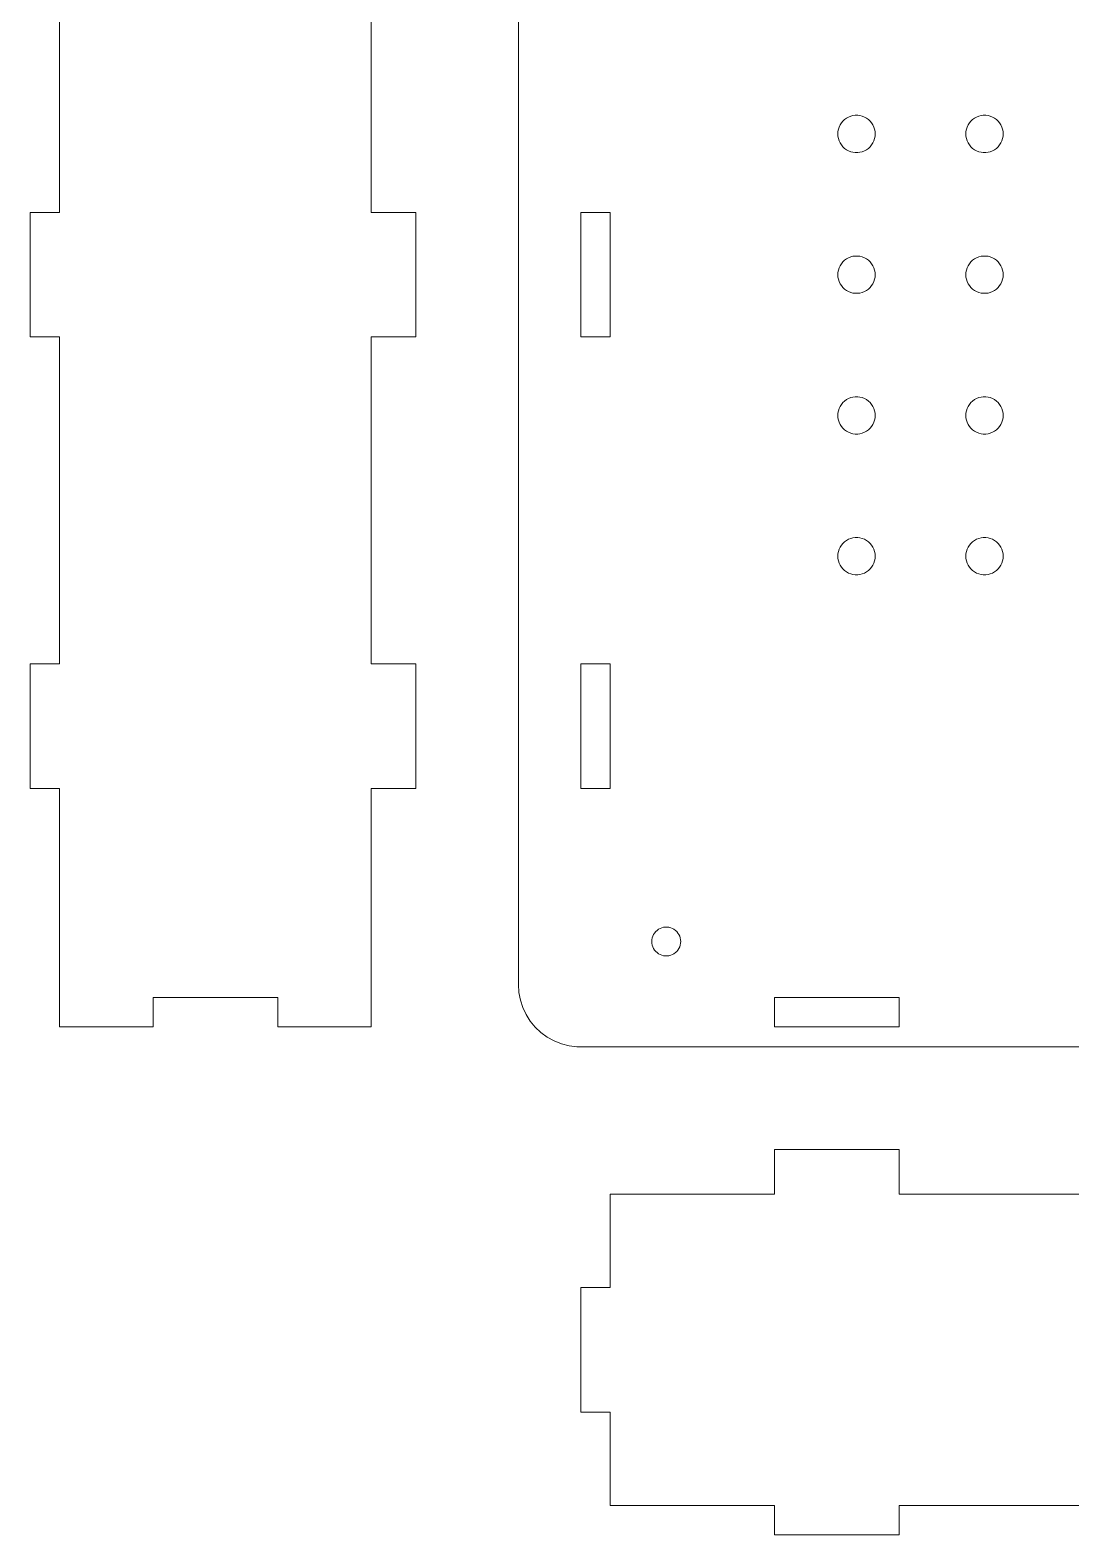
# Model space of a CAD drawing. Header units: inches. Extents: x -117 to 117, y -129 to 166.
# Drawn here: x -116.8 to -10.8, y -128.5 to 24.9 of the extents above; entities that cross this region are included whole.
import ezdxf

# ---------------------------------------------------------------- set-up
doc = ezdxf.new("R2010")
doc.units = ezdxf.units.IN
doc.layers.get('0').update_dxf_attribs({"linetype": 'CONTINUOUS', "lineweight": 0})

msp = doc.modelspace()

# ---------------------------------------------------------------- linework, layer by layer
for p, q in [((-67.07, -72.397), (-67.07, 72.397)), ((-113.833, 6.35), (-113.833, 39.679)), ((-82.07, 39.679), (-82.07, 6.35)), ((-34.283, 15.269), (-34.155, 15.471)), ((-34.155, 15.471), (-34.002, 15.655)), ((-34.002, 15.655), (-33.828, 15.819)), ((-33.828, 15.819), (-33.634, 15.959)), ((-33.634, 15.959), (-33.425, 16.075)), ((-33.425, 16.075), (-33.202, 16.163)), ((-33.202, 16.163), (-32.971, 16.222)), ((-32.971, 16.222), (-32.733, 16.252)), ((-32.733, 16.252), (-32.494, 16.252)), ((-32.494, 16.252), (-32.257, 16.222)), ((-32.257, 16.222), (-32.025, 16.163)), ((-32.025, 16.163), (-31.802, 16.075)), ((-31.802, 16.075), (-31.593, 15.959)), ((-31.593, 15.959), (-31.399, 15.819)), ((-31.399, 15.819), (-31.225, 15.655)), ((-31.225, 15.655), (-31.072, 15.471)), ((-31.072, 15.471), (-30.944, 15.269)), ((-21.238, 15.269), (-21.109, 15.471)), ((-21.109, 15.471), (-20.957, 15.655)), ((-20.957, 15.655), (-20.782, 15.819)), ((-20.782, 15.819), (-20.589, 15.959)), ((-20.589, 15.959), (-20.379, 16.075)), ((-20.379, 16.075), (-20.157, 16.163)), ((-20.157, 16.163), (-19.925, 16.222)), ((-19.925, 16.222), (-19.688, 16.252)), ((-19.688, 16.252), (-19.449, 16.252)), ((-19.449, 16.252), (-19.211, 16.222)), ((-19.211, 16.222), (-18.979, 16.163)), ((-18.979, 16.163), (-18.757, 16.075)), ((-18.757, 16.075), (-18.547, 15.959)), ((-18.547, 15.959), (-18.354, 15.819)), ((-18.354, 15.819), (-18.179, 15.655)), ((-18.179, 15.655), (-18.027, 15.471)), ((-18.027, 15.471), (-17.899, 15.269)), ((-34.519, 14.351), (-34.504, 14.59)), ((-34.504, 14.112), (-34.519, 14.351)), ((-34.504, 14.59), (-34.459, 14.825)), ((-34.459, 13.877), (-34.504, 14.112)), ((-34.459, 14.825), (-34.385, 15.052)), ((-34.385, 13.65), (-34.459, 13.877)), ((-34.385, 15.052), (-34.283, 15.269)), ((-30.944, 15.269), (-30.842, 15.052)), ((-30.842, 15.052), (-30.768, 14.825)), ((-30.768, 13.877), (-30.842, 13.65)), ((-30.768, 14.825), (-30.724, 14.59)), ((-30.724, 14.112), (-30.768, 13.877)), ((-30.724, 14.59), (-30.709, 14.351)), ((-30.709, 14.351), (-30.724, 14.112)), ((-21.473, 14.351), (-21.458, 14.59)), ((-21.458, 14.112), (-21.473, 14.351)), ((-21.458, 14.59), (-21.413, 14.825)), ((-21.413, 13.877), (-21.458, 14.112)), ((-21.413, 14.825), (-21.339, 15.052)), ((-21.339, 13.65), (-21.413, 13.877)), ((-21.339, 15.052), (-21.238, 15.269)), ((-17.899, 15.269), (-17.797, 15.052)), ((-17.797, 15.052), (-17.723, 14.825)), ((-17.723, 13.877), (-17.797, 13.65)), ((-17.723, 14.825), (-17.678, 14.59)), ((-17.678, 14.112), (-17.723, 13.877)), ((-17.678, 14.59), (-17.663, 14.351)), ((-17.663, 14.351), (-17.678, 14.112)), ((-34.283, 13.433), (-34.385, 13.65)), ((-34.155, 13.231), (-34.283, 13.433)), ((-34.002, 13.047), (-34.155, 13.231)), ((-33.828, 12.883), (-34.002, 13.047)), ((-33.634, 12.743), (-33.828, 12.883)), ((-33.425, 12.627), (-33.634, 12.743)), ((-33.202, 12.539), (-33.425, 12.627)), ((-32.971, 12.48), (-33.202, 12.539)), ((-32.733, 12.45), (-32.971, 12.48)), ((-32.494, 12.45), (-32.733, 12.45)), ((-32.257, 12.48), (-32.494, 12.45)), ((-32.025, 12.539), (-32.257, 12.48)), ((-31.802, 12.627), (-32.025, 12.539)), ((-31.593, 12.743), (-31.802, 12.627)), ((-31.399, 12.883), (-31.593, 12.743)), ((-31.225, 13.047), (-31.399, 12.883)), ((-31.072, 13.231), (-31.225, 13.047)), ((-30.944, 13.433), (-31.072, 13.231)), ((-30.842, 13.65), (-30.944, 13.433)), ((-21.238, 13.433), (-21.339, 13.65)), ((-21.109, 13.231), (-21.238, 13.433)), ((-20.957, 13.047), (-21.109, 13.231)), ((-20.782, 12.883), (-20.957, 13.047)), ((-20.589, 12.743), (-20.782, 12.883)), ((-20.379, 12.627), (-20.589, 12.743)), ((-20.157, 12.539), (-20.379, 12.627)), ((-19.925, 12.48), (-20.157, 12.539)), ((-19.688, 12.45), (-19.925, 12.48)), ((-19.449, 12.45), (-19.688, 12.45)), ((-19.211, 12.48), (-19.449, 12.45)), ((-18.979, 12.539), (-19.211, 12.48)), ((-18.757, 12.627), (-18.979, 12.539)), ((-18.547, 12.743), (-18.757, 12.627)), ((-18.354, 12.883), (-18.547, 12.743)), ((-18.179, 13.047), (-18.354, 12.883)), ((-18.027, 13.231), (-18.179, 13.047)), ((-17.899, 13.433), (-18.027, 13.231)), ((-17.797, 13.65), (-17.899, 13.433)), ((-116.833, -6.35), (-116.833, 6.35)), ((-116.833, 6.35), (-113.833, 6.35)), ((-82.07, 6.35), (-77.52, 6.35)), ((-77.52, 6.35), (-77.52, -6.35)), ((-60.72, -6.35), (-60.72, 6.35)), ((-60.72, 6.35), (-57.72, 6.35)), ((-57.72, 6.35), (-57.72, -6.35)), ((-33.828, 1.468), (-33.634, 1.608)), ((-33.634, 1.608), (-33.425, 1.724)), ((-33.425, 1.724), (-33.202, 1.812)), ((-33.202, 1.812), (-32.971, 1.871)), ((-32.971, 1.871), (-32.733, 1.901)), ((-32.733, 1.901), (-32.494, 1.901)), ((-32.494, 1.901), (-32.257, 1.871)), ((-32.257, 1.871), (-32.025, 1.812)), ((-32.025, 1.812), (-31.802, 1.724)), ((-31.802, 1.724), (-31.593, 1.608)), ((-31.593, 1.608), (-31.399, 1.468)), ((-20.782, 1.468), (-20.589, 1.608)), ((-20.589, 1.608), (-20.379, 1.724)), ((-20.379, 1.724), (-20.157, 1.812)), ((-20.157, 1.812), (-19.925, 1.871)), ((-19.925, 1.871), (-19.688, 1.901)), ((-19.688, 1.901), (-19.449, 1.901)), ((-19.449, 1.901), (-19.211, 1.871)), ((-19.211, 1.871), (-18.979, 1.812)), ((-18.979, 1.812), (-18.757, 1.724)), ((-18.757, 1.724), (-18.547, 1.608)), ((-18.547, 1.608), (-18.354, 1.468)), ((-34.519, 0), (-34.504, 0.239)), ((-34.504, -0.239), (-34.519, 0)), ((-34.504, 0.239), (-34.459, 0.474)), ((-34.459, 0.474), (-34.385, 0.701)), ((-34.385, 0.701), (-34.283, 0.918)), ((-34.283, 0.918), (-34.155, 1.12)), ((-34.155, 1.12), (-34.002, 1.304)), ((-34.002, 1.304), (-33.828, 1.468)), ((-31.399, 1.468), (-31.225, 1.304)), ((-31.225, 1.304), (-31.072, 1.12)), ((-31.072, 1.12), (-30.944, 0.918)), ((-30.944, 0.918), (-30.842, 0.701)), ((-30.842, 0.701), (-30.768, 0.474)), ((-30.768, 0.474), (-30.724, 0.239)), ((-30.724, 0.239), (-30.709, 0)), ((-30.709, 0), (-30.724, -0.239)), ((-21.473, 0), (-21.458, 0.239)), ((-21.458, -0.239), (-21.473, 0)), ((-21.458, 0.239), (-21.413, 0.474)), ((-21.413, 0.474), (-21.339, 0.701)), ((-21.339, 0.701), (-21.238, 0.918)), ((-21.238, 0.918), (-21.109, 1.12)), ((-21.109, 1.12), (-20.957, 1.304)), ((-20.957, 1.304), (-20.782, 1.468)), ((-18.354, 1.468), (-18.179, 1.304)), ((-18.179, 1.304), (-18.027, 1.12)), ((-18.027, 1.12), (-17.899, 0.918)), ((-17.899, 0.918), (-17.797, 0.701)), ((-17.797, 0.701), (-17.723, 0.474)), ((-17.723, 0.474), (-17.678, 0.239)), ((-17.678, 0.239), (-17.663, 0)), ((-17.663, 0), (-17.678, -0.239)), ((-34.459, -0.474), (-34.504, -0.239)), ((-34.385, -0.701), (-34.459, -0.474)), ((-34.283, -0.918), (-34.385, -0.701)), ((-34.155, -1.12), (-34.283, -0.918)), ((-34.002, -1.304), (-34.155, -1.12)), ((-33.828, -1.468), (-34.002, -1.304)), ((-33.634, -1.608), (-33.828, -1.468)), ((-31.399, -1.468), (-31.593, -1.608)), ((-31.225, -1.304), (-31.399, -1.468)), ((-31.072, -1.12), (-31.225, -1.304)), ((-30.944, -0.918), (-31.072, -1.12)), ((-30.842, -0.701), (-30.944, -0.918)), ((-30.768, -0.474), (-30.842, -0.701)), ((-30.724, -0.239), (-30.768, -0.474)), ((-21.413, -0.474), (-21.458, -0.239)), ((-21.339, -0.701), (-21.413, -0.474)), ((-21.238, -0.918), (-21.339, -0.701)), ((-21.109, -1.12), (-21.238, -0.918)), ((-20.957, -1.304), (-21.109, -1.12)), ((-20.782, -1.468), (-20.957, -1.304)), ((-20.589, -1.608), (-20.782, -1.468)), ((-18.354, -1.468), (-18.547, -1.608)), ((-18.179, -1.304), (-18.354, -1.468)), ((-18.027, -1.12), (-18.179, -1.304)), ((-17.899, -0.918), (-18.027, -1.12)), ((-17.797, -0.701), (-17.899, -0.918)), ((-17.723, -0.474), (-17.797, -0.701)), ((-17.678, -0.239), (-17.723, -0.474)), ((-33.425, -1.724), (-33.634, -1.608)), ((-33.202, -1.812), (-33.425, -1.724)), ((-32.971, -1.871), (-33.202, -1.812)), ((-32.733, -1.901), (-32.971, -1.871)), ((-32.494, -1.901), (-32.733, -1.901)), ((-32.257, -1.871), (-32.494, -1.901)), ((-32.025, -1.812), (-32.257, -1.871)), ((-31.802, -1.724), (-32.025, -1.812)), ((-31.593, -1.608), (-31.802, -1.724)), ((-20.379, -1.724), (-20.589, -1.608)), ((-20.157, -1.812), (-20.379, -1.724)), ((-19.925, -1.871), (-20.157, -1.812)), ((-19.688, -1.901), (-19.925, -1.871)), ((-19.449, -1.901), (-19.688, -1.901)), ((-19.211, -1.871), (-19.449, -1.901)), ((-18.979, -1.812), (-19.211, -1.871)), ((-18.757, -1.724), (-18.979, -1.812)), ((-18.547, -1.608), (-18.757, -1.724)), ((-113.833, -6.35), (-116.833, -6.35)), ((-113.833, -39.679), (-113.833, -6.35)), ((-77.52, -6.35), (-82.07, -6.35)), ((-82.07, -6.35), (-82.07, -39.679)), ((-57.72, -6.35), (-60.72, -6.35)), ((-34.459, -13.877), (-34.385, -13.65)), ((-34.385, -13.65), (-34.283, -13.433)), ((-34.283, -13.433), (-34.155, -13.231)), ((-34.155, -13.231), (-34.002, -13.047)), ((-34.002, -13.047), (-33.828, -12.883)), ((-33.828, -12.883), (-33.634, -12.743)), ((-33.634, -12.743), (-33.425, -12.627)), ((-33.425, -12.627), (-33.202, -12.539)), ((-33.202, -12.539), (-32.971, -12.48)), ((-32.971, -12.48), (-32.733, -12.45)), ((-32.733, -12.45), (-32.494, -12.45)), ((-32.494, -12.45), (-32.257, -12.48)), ((-32.257, -12.48), (-32.025, -12.539)), ((-32.025, -12.539), (-31.802, -12.627)), ((-31.802, -12.627), (-31.593, -12.743)), ((-31.593, -12.743), (-31.399, -12.883)), ((-31.399, -12.883), (-31.225, -13.047)), ((-31.225, -13.047), (-31.072, -13.231)), ((-31.072, -13.231), (-30.944, -13.433)), ((-30.944, -13.433), (-30.842, -13.65)), ((-30.842, -13.65), (-30.768, -13.877)), ((-21.413, -13.877), (-21.339, -13.65)), ((-21.339, -13.65), (-21.238, -13.433)), ((-21.238, -13.433), (-21.109, -13.231)), ((-21.109, -13.231), (-20.957, -13.047)), ((-20.957, -13.047), (-20.782, -12.883)), ((-20.782, -12.883), (-20.589, -12.743)), ((-20.589, -12.743), (-20.379, -12.627)), ((-20.379, -12.627), (-20.157, -12.539)), ((-20.157, -12.539), (-19.925, -12.48)), ((-19.925, -12.48), (-19.688, -12.45)), ((-19.688, -12.45), (-19.449, -12.45)), ((-19.449, -12.45), (-19.211, -12.48)), ((-19.211, -12.48), (-18.979, -12.539)), ((-18.979, -12.539), (-18.757, -12.627)), ((-18.757, -12.627), (-18.547, -12.743)), ((-18.547, -12.743), (-18.354, -12.883)), ((-18.354, -12.883), (-18.179, -13.047)), ((-18.179, -13.047), (-18.027, -13.231)), ((-18.027, -13.231), (-17.899, -13.433)), ((-17.899, -13.433), (-17.797, -13.65)), ((-17.797, -13.65), (-17.723, -13.877)), ((-34.519, -14.351), (-34.504, -14.112)), ((-34.504, -14.59), (-34.519, -14.351)), ((-34.504, -14.112), (-34.459, -13.877)), ((-34.459, -14.825), (-34.504, -14.59)), ((-34.385, -15.052), (-34.459, -14.825)), ((-34.283, -15.269), (-34.385, -15.052)), ((-34.155, -15.471), (-34.283, -15.269)), ((-30.944, -15.269), (-31.072, -15.471)), ((-30.842, -15.052), (-30.944, -15.269)), ((-30.768, -14.825), (-30.842, -15.052)), ((-30.768, -13.877), (-30.724, -14.112)), ((-30.724, -14.59), (-30.768, -14.825)), ((-30.724, -14.112), (-30.709, -14.351)), ((-30.709, -14.351), (-30.724, -14.59)), ((-21.473, -14.351), (-21.458, -14.112)), ((-21.458, -14.59), (-21.473, -14.351)), ((-21.458, -14.112), (-21.413, -13.877)), ((-21.413, -14.825), (-21.458, -14.59)), ((-21.339, -15.052), (-21.413, -14.825)), ((-21.238, -15.269), (-21.339, -15.052)), ((-21.109, -15.471), (-21.238, -15.269)), ((-17.899, -15.269), (-18.027, -15.471)), ((-17.797, -15.052), (-17.899, -15.269)), ((-17.723, -14.825), (-17.797, -15.052)), ((-17.723, -13.877), (-17.678, -14.112)), ((-17.678, -14.59), (-17.723, -14.825)), ((-17.678, -14.112), (-17.663, -14.351)), ((-17.663, -14.351), (-17.678, -14.59)), ((-34.002, -15.655), (-34.155, -15.471)), ((-33.828, -15.819), (-34.002, -15.655)), ((-33.634, -15.959), (-33.828, -15.819)), ((-33.425, -16.075), (-33.634, -15.959)), ((-33.202, -16.163), (-33.425, -16.075)), ((-32.971, -16.222), (-33.202, -16.163)), ((-32.733, -16.252), (-32.971, -16.222)), ((-32.494, -16.252), (-32.733, -16.252)), ((-32.257, -16.222), (-32.494, -16.252)), ((-32.025, -16.163), (-32.257, -16.222)), ((-31.802, -16.075), (-32.025, -16.163)), ((-31.593, -15.959), (-31.802, -16.075)), ((-31.399, -15.819), (-31.593, -15.959)), ((-31.225, -15.655), (-31.399, -15.819)), ((-31.072, -15.471), (-31.225, -15.655)), ((-20.957, -15.655), (-21.109, -15.471)), ((-20.782, -15.819), (-20.957, -15.655)), ((-20.589, -15.959), (-20.782, -15.819)), ((-20.379, -16.075), (-20.589, -15.959)), ((-20.157, -16.163), (-20.379, -16.075)), ((-19.925, -16.222), (-20.157, -16.163)), ((-19.688, -16.252), (-19.925, -16.222)), ((-19.449, -16.252), (-19.688, -16.252)), ((-19.211, -16.222), (-19.449, -16.252)), ((-18.979, -16.163), (-19.211, -16.222)), ((-18.757, -16.075), (-18.979, -16.163)), ((-18.547, -15.959), (-18.757, -16.075)), ((-18.354, -15.819), (-18.547, -15.959)), ((-18.179, -15.655), (-18.354, -15.819)), ((-18.027, -15.471), (-18.179, -15.655)), ((-34.283, -27.784), (-34.155, -27.582)), ((-34.155, -27.582), (-34.002, -27.398)), ((-34.002, -27.398), (-33.828, -27.234)), ((-33.828, -27.234), (-33.634, -27.094)), ((-33.634, -27.094), (-33.425, -26.978)), ((-33.425, -26.978), (-33.202, -26.89)), ((-33.202, -26.89), (-32.971, -26.831)), ((-32.971, -26.831), (-32.733, -26.801)), ((-32.733, -26.801), (-32.494, -26.801)), ((-32.494, -26.801), (-32.257, -26.831)), ((-32.257, -26.831), (-32.025, -26.89)), ((-32.025, -26.89), (-31.802, -26.978)), ((-31.802, -26.978), (-31.593, -27.094)), ((-31.593, -27.094), (-31.399, -27.234)), ((-31.399, -27.234), (-31.225, -27.398)), ((-31.225, -27.398), (-31.072, -27.582)), ((-31.072, -27.582), (-30.944, -27.784)), ((-21.238, -27.784), (-21.109, -27.582)), ((-21.109, -27.582), (-20.957, -27.398)), ((-20.957, -27.398), (-20.782, -27.234)), ((-20.782, -27.234), (-20.589, -27.094)), ((-20.589, -27.094), (-20.379, -26.978)), ((-20.379, -26.978), (-20.157, -26.89)), ((-20.157, -26.89), (-19.925, -26.831)), ((-19.925, -26.831), (-19.688, -26.801)), ((-19.688, -26.801), (-19.449, -26.801)), ((-19.449, -26.801), (-19.211, -26.831)), ((-19.211, -26.831), (-18.979, -26.89)), ((-18.979, -26.89), (-18.757, -26.978)), ((-18.757, -26.978), (-18.547, -27.094)), ((-18.547, -27.094), (-18.354, -27.234)), ((-18.354, -27.234), (-18.179, -27.398)), ((-18.179, -27.398), (-18.027, -27.582)), ((-18.027, -27.582), (-17.899, -27.784)), ((-34.519, -28.702), (-34.504, -28.463)), ((-34.504, -28.941), (-34.519, -28.702)), ((-34.504, -28.463), (-34.459, -28.228)), ((-34.459, -29.176), (-34.504, -28.941)), ((-34.459, -28.228), (-34.385, -28.001)), ((-34.385, -28.001), (-34.283, -27.784)), ((-30.944, -27.784), (-30.842, -28.001)), ((-30.842, -28.001), (-30.768, -28.228)), ((-30.768, -28.228), (-30.724, -28.463)), ((-30.724, -28.941), (-30.768, -29.176)), ((-30.724, -28.463), (-30.709, -28.702)), ((-30.709, -28.702), (-30.724, -28.941)), ((-21.473, -28.702), (-21.458, -28.463)), ((-21.458, -28.941), (-21.473, -28.702)), ((-21.458, -28.463), (-21.413, -28.228)), ((-21.413, -29.176), (-21.458, -28.941)), ((-21.413, -28.228), (-21.339, -28.001)), ((-21.339, -28.001), (-21.238, -27.784)), ((-17.899, -27.784), (-17.797, -28.001)), ((-17.797, -28.001), (-17.723, -28.228)), ((-17.723, -28.228), (-17.678, -28.463)), ((-17.678, -28.941), (-17.723, -29.176)), ((-17.678, -28.463), (-17.663, -28.702)), ((-17.663, -28.702), (-17.678, -28.941)), ((-34.385, -29.403), (-34.459, -29.176)), ((-34.283, -29.62), (-34.385, -29.403)), ((-34.155, -29.822), (-34.283, -29.62)), ((-34.002, -30.006), (-34.155, -29.822)), ((-33.828, -30.17), (-34.002, -30.006)), ((-33.634, -30.31), (-33.828, -30.17)), ((-33.425, -30.426), (-33.634, -30.31)), ((-33.202, -30.514), (-33.425, -30.426)), ((-32.971, -30.573), (-33.202, -30.514)), ((-32.733, -30.603), (-32.971, -30.573)), ((-32.494, -30.603), (-32.733, -30.603)), ((-32.257, -30.573), (-32.494, -30.603)), ((-32.025, -30.514), (-32.257, -30.573)), ((-31.802, -30.426), (-32.025, -30.514)), ((-31.593, -30.31), (-31.802, -30.426)), ((-31.399, -30.17), (-31.593, -30.31)), ((-31.225, -30.006), (-31.399, -30.17)), ((-31.072, -29.822), (-31.225, -30.006)), ((-30.944, -29.62), (-31.072, -29.822)), ((-30.842, -29.403), (-30.944, -29.62)), ((-30.768, -29.176), (-30.842, -29.403)), ((-21.339, -29.403), (-21.413, -29.176)), ((-21.238, -29.62), (-21.339, -29.403)), ((-21.109, -29.822), (-21.238, -29.62)), ((-20.957, -30.006), (-21.109, -29.822)), ((-20.782, -30.17), (-20.957, -30.006)), ((-20.589, -30.31), (-20.782, -30.17)), ((-20.379, -30.426), (-20.589, -30.31)), ((-20.157, -30.514), (-20.379, -30.426)), ((-19.925, -30.573), (-20.157, -30.514)), ((-19.688, -30.603), (-19.925, -30.573)), ((-19.449, -30.603), (-19.688, -30.603)), ((-19.211, -30.573), (-19.449, -30.603)), ((-18.979, -30.514), (-19.211, -30.573)), ((-18.757, -30.426), (-18.979, -30.514)), ((-18.547, -30.31), (-18.757, -30.426)), ((-18.354, -30.17), (-18.547, -30.31)), ((-18.179, -30.006), (-18.354, -30.17)), ((-18.027, -29.822), (-18.179, -30.006)), ((-17.899, -29.62), (-18.027, -29.822)), ((-17.797, -29.403), (-17.899, -29.62)), ((-17.723, -29.176), (-17.797, -29.403)), ((-116.833, -52.379), (-116.833, -39.679)), ((-116.833, -39.679), (-113.833, -39.679)), ((-82.07, -39.679), (-77.52, -39.679)), ((-77.52, -39.679), (-77.52, -52.379)), ((-60.72, -52.379), (-60.72, -39.679)), ((-60.72, -39.679), (-57.72, -39.679)), ((-57.72, -39.679), (-57.72, -52.379)), ((-113.833, -52.379), (-116.833, -52.379)), ((-113.833, -76.715), (-113.833, -52.379)), ((-77.52, -52.379), (-82.07, -52.379)), ((-82.07, -52.379), (-82.07, -76.715)), ((-57.72, -52.379), (-60.72, -52.379)), ((-53.432, -67.633), (-53.375, -67.457)), ((-53.375, -67.457), (-53.296, -67.29)), ((-53.296, -67.29), (-53.197, -67.134)), ((-53.197, -67.134), (-53.079, -66.991)), ((-53.079, -66.991), (-52.944, -66.864)), ((-52.944, -66.864), (-52.795, -66.756)), ((-52.795, -66.756), (-52.632, -66.667)), ((-52.632, -66.667), (-52.46, -66.599)), ((-52.46, -66.599), (-52.281, -66.553)), ((-52.281, -66.553), (-52.098, -66.529)), ((-52.098, -66.529), (-51.913, -66.529)), ((-51.913, -66.529), (-51.729, -66.553)), ((-51.729, -66.553), (-51.55, -66.599)), ((-51.55, -66.599), (-51.378, -66.667)), ((-51.378, -66.667), (-51.216, -66.756)), ((-51.216, -66.756), (-51.066, -66.864)), ((-51.066, -66.864), (-50.931, -66.991)), ((-50.931, -66.991), (-50.813, -67.134)), ((-50.813, -67.134), (-50.714, -67.29)), ((-50.714, -67.29), (-50.635, -67.457)), ((-50.635, -67.457), (-50.578, -67.633)), ((-53.478, -68), (-53.467, -67.815)), ((-53.467, -68.184), (-53.478, -68)), ((-53.467, -67.815), (-53.432, -67.633)), ((-53.432, -68.366), (-53.467, -68.184)), ((-53.375, -68.542), (-53.432, -68.366)), ((-53.296, -68.709), (-53.375, -68.542)), ((-53.197, -68.866), (-53.296, -68.709)), ((-53.079, -69.008), (-53.197, -68.866)), ((-52.944, -69.135), (-53.079, -69.008)), ((-50.931, -69.008), (-51.066, -69.135)), ((-50.813, -68.866), (-50.931, -69.008)), ((-50.714, -68.709), (-50.813, -68.866)), ((-50.635, -68.542), (-50.714, -68.709)), ((-50.578, -68.366), (-50.635, -68.542)), ((-50.578, -67.633), (-50.544, -67.815)), ((-50.544, -68.184), (-50.578, -68.366)), ((-50.544, -67.815), (-50.532, -68)), ((-50.532, -68), (-50.544, -68.184)), ((-52.795, -69.243), (-52.944, -69.135)), ((-52.632, -69.333), (-52.795, -69.243)), ((-52.46, -69.401), (-52.632, -69.333)), ((-52.281, -69.447), (-52.46, -69.401)), ((-52.098, -69.47), (-52.281, -69.447)), ((-51.913, -69.47), (-52.098, -69.47)), ((-51.729, -69.447), (-51.913, -69.47)), ((-51.55, -69.401), (-51.729, -69.447)), ((-51.378, -69.333), (-51.55, -69.401)), ((-51.216, -69.243), (-51.378, -69.333)), ((-51.066, -69.135), (-51.216, -69.243)), ((-67.02, -73.192), (-67.07, -72.397)), ((-66.871, -73.976), (-67.02, -73.192)), ((-91.602, -73.715), (-104.302, -73.715)), ((-104.302, -73.715), (-104.302, -76.715)), ((-91.602, -76.715), (-91.602, -73.715)), ((-66.624, -74.734), (-66.871, -73.976)), ((-66.285, -75.456), (-66.624, -74.734)), ((-40.982, -76.715), (-40.982, -73.715)), ((-40.982, -73.715), (-28.282, -73.715)), ((-28.282, -73.715), (-28.282, -76.715)), ((-104.302, -76.715), (-113.833, -76.715)), ((-82.07, -76.715), (-91.602, -76.715)), ((-65.857, -76.129), (-66.285, -75.456)), ((-65.349, -76.743), (-65.857, -76.129)), ((-28.282, -76.715), (-40.982, -76.715)), ((-64.768, -77.289), (-65.349, -76.743)), ((-64.123, -77.758), (-64.768, -77.289)), ((-63.424, -78.142), (-64.123, -77.758)), ((-62.682, -78.436), (-63.424, -78.142)), ((-61.91, -78.634), (-62.682, -78.436)), ((-61.119, -78.734), (-61.91, -78.634)), ((-60.72, -78.734), (-61.119, -78.734)), ((-60.72, -78.747), (-60.72, -78.734)), ((60.72, -78.747), (-60.72, -78.747)), ((-40.982, -93.747), (-40.982, -89.197)), ((-40.982, -89.197), (-28.282, -89.197)), ((-28.282, -89.197), (-28.282, -93.747)), ((-57.72, -103.278), (-57.72, -93.747)), ((-57.72, -93.747), (-40.982, -93.747)), ((-28.282, -93.747), (-6.35, -93.747)), ((-60.72, -115.978), (-60.72, -103.278)), ((-60.72, -103.278), (-57.72, -103.278)), ((-57.72, -115.978), (-60.72, -115.978)), ((-57.72, -125.509), (-57.72, -115.978)), ((-40.982, -125.509), (-57.72, -125.509)), ((-40.982, -128.509), (-40.982, -125.509)), ((-6.35, -125.509), (-28.282, -125.509)), ((-28.282, -125.509), (-28.282, -128.509)), ((-28.282, -128.509), (-40.982, -128.509))]:
    msp.add_line(p, q)

doc.saveas('drawing.dxf')
